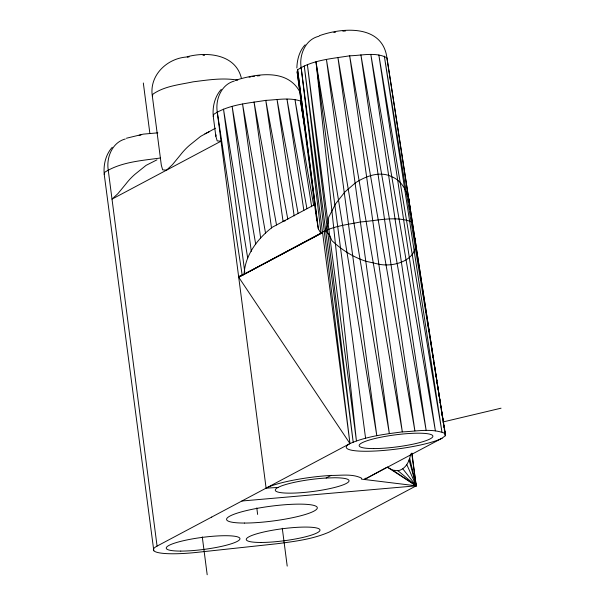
<?xml version="1.0" encoding="UTF-8"?>
<svg xmlns="http://www.w3.org/2000/svg" width="605" height="605" viewBox="0 0 605 605"><rect width="100%" height="100%" fill="white"/><g stroke="black" fill="none" stroke-linecap="round" stroke-linejoin="round"><path stroke-width="0.91" d="M296.873 67.994C297.063 59.676 299.369 51.024 305.139 44.793M244.095 274.322C244.98 255.151 257.601 238.65 272.379 227.2L315.152 204.339M125.303 138.991C112.296 142.372 106.299 157.383 108.197 169.763L157.073 546.088A50.17 8.198 -7.4 0 0 196.806 552.388L276.825 543.759C294.529 541.46 312.672 539.267 329.18 532.082L416.217 485.823L387.2 467.075L392.675 470.138L398.014 470.758C405.728 469.185 409.608 461.184 410.621 454.022M153.806 550.739L104.242 174.459L104.703 172.281C121.129 161.883 141.668 160.627 160.506 157.988M215.433 128.215L200.588 136.397L189.63 145.208A67.601 56.431 -82.9 0 0 180.199 155.235L172.44 164.673L166.526 170.156L162.669 169.861L161.331 165.263L152.384 96.399L152.846 94.221C164.53 86.023 179.526 84.73 193.146 81.826C207.855 79.981 222.988 77.523 237.727 80.178M156.96 159.833L146.07 165.369L135.112 174.179A67.601 56.431 -82.9 0 0 125.681 184.207L117.922 193.645L112.008 199.128L221.044 141.184L217.187 140.889L215.849 136.299L213.278 116.515L213.739 114.337C229 104.4 248.239 103.266 265.792 100.362C277.589 99.848 290.498 97.072 301.744 101.504M320.854 233.28L318.343 228.864L316.097 215.856L297.146 71.942L297.607 69.764C312.876 59.827 332.107 58.693 349.667 55.796C361.813 55.547 375.728 51.788 386.913 57.778L445.378 435.691L442.066 438.202L364.384 479.478L365.685 478.169M112.235 147.31C105.656 154.562 103.296 164.893 104.242 174.459M221.271 89.366C214.692 96.618 212.325 106.949 213.278 116.515M412.497 223.139L412.474 222.201C396.237 215.463 377.391 220.734 360.414 221.967C347.096 224.75 332.637 226.036 320.801 233.182L241.35 275.661M242.938 274.957L322.578 232.638L322.48 231.912M364.384 479.478L386.383 467.521M318.986 36.239C305.548 39.264 299.12 54.586 301.101 67.246L321.036 233.008L322.578 232.638L238.71 277.211L349.97 443.571A50.17 8.198 -7.4 0 0 377.142 450.914A50.17 8.198 -7.4 0 0 442.066 438.202M157.073 546.088L349.97 443.571C366.471 436.379 384.621 434.193 402.325 431.894C416.452 431.41 431.894 427.886 445.333 433.543L384.319 56.083L441.922 431.894L378.843 54.979L435.381 430.858L370.857 54.556L426.162 430.503L360.905 54.836L414.886 430.858L349.667 55.796L402.325 431.894L337.908 57.369L389.333 433.543L326.435 59.456L376.802 435.691L316.022 61.914L356.421 440.886L307.378 64.569L353.191 442.225L304.239 65.907L349.97 443.571L301.101 67.246M326.125 478.026L334.474 477.761A37.17 6.073 -7.4 0 1 329.294 488.711A37.17 6.073 -7.4 0 1 275.313 490.398A37.17 6.073 -7.4 0 1 326.125 478.026L331.026 475.424C341.069 475.575 352.133 473.503 361.465 478.116L361.488 479.13L416.217 485.823L411.967 453.115M204.898 133.811L209.421 131.633M238.612 276.485L244.148 274.163L238.71 277.211L242.159 275.01L217.225 111.819C215.335 99.439 221.324 84.428 234.339 81.047M319.311 35.725C342.838 27.293 382.541 24.51 386.913 57.778L427.206 318.238M235.443 80.299C256.157 73.939 286.657 68.365 299.467 91.204M126.407 138.243L143.332 134.129L157.837 132.835M320.801 233.182L322.578 232.638M443.541 421.829L501.031 408.193M283.805 221.097L285.477 220.727M187.308 57.225L189.093 56.9M333.854 32.436L335.639 32.118M249.094 77.175L250.878 76.85M139.165 135.278L140.95 134.953M252.663 76.525L254.486 76.275M241.894 501.008L416.217 485.823L411.71 453.296M342.853 31.188L345.478 30.968M257.231 75.912L259.855 75.685M217.225 111.819L266.102 488.144L278.028 487.448M203.03 55.358L204.581 55.32M392.675 470.138L416.217 485.823L409.736 458.416M398.014 470.758L416.217 485.823L409.041 459.936M402.847 468.898L416.217 485.823L406.847 464.693M241.41 78.363C235.708 53.785 206.267 51.334 186.098 57.051C166.443 58.723 148.913 75.875 152.384 96.399M414.145 235.542L414.584 237.228M414.803 238.075C420.747 259.091 395.383 267.637 378.843 264.204L365.98 261.277C353.101 257.133 341.689 249.842 331.895 240.631L329.642 235.375L325.679 230.739L328.039 223.116L328.719 217.187L335.616 203.802L338.49 200.096L344.865 191.997L355.619 182.695C365.904 176.138 380.038 170.693 391.806 176.751C401.259 180.381 406.394 190.129 408.927 199.378L410.137 209.632M298.121 213.452L277.029 99.401L294.166 215.887M287.806 219.237L265.792 100.362L283.072 221.49M276.53 224.984L254.04 101.943L271.494 228.017M306.939 208.71L286.982 99.129L303.854 210.449M265.542 233.129L242.56 104.03L260.634 237.992M313.64 205.095L294.968 99.553L311.666 206.819M255.696 244.178L232.146 106.488L251.294 251.362M303.445 118.338L300.451 100.657L304.602 126.732M247.687 257.995L223.51 109.142L244.783 272.235M304.897 128.593L305.192 130.453M423.167 294.045L423.455 295.913M427.402 321.073L427.697 322.934M427.985 324.802L428.28 326.662M428.574 328.53L428.862 330.39M430.473 340.645L430.768 342.506M431.637 348.094L431.932 349.962M432.227 351.823L432.514 353.691M432.809 355.551L433.104 357.419M434.125 363.938L434.42 365.806M434.708 367.666L435.003 369.534M435.298 371.394L435.585 373.255M435.88 375.123L436.175 376.983M436.462 378.851L436.757 380.711M437.044 382.579L437.483 385.37M437.778 387.238L438.073 389.098M438.36 390.966L438.655 392.827M438.95 394.694L439.238 396.555M439.533 398.423L439.827 400.283L437.158 382.564M440.115 402.143L440.41 404.011M440.705 405.872L440.992 407.74M441.287 409.6L441.726 412.398M442.021 414.259L442.308 416.127M442.603 417.987L442.89 419.855M443.185 421.715L443.48 423.583M443.767 425.444L444.062 427.304L443.79 425.444M427.501 320.105L430.238 337.817M430.526 339.677L433.263 357.389M433.551 359.257L433.845 361.117M434.133 362.985L436.87 380.696M440.19 402.136L440.478 404.004M440.765 405.864L441.053 407.732M441.34 409.593L442.928 419.847M443.215 421.715L443.503 423.576M297.146 71.942L300.942 98.993M301.199 100.861L301.592 103.659M301.857 105.527L302.243 108.325M302.508 110.186L302.772 112.054M303.158 114.852L303.423 116.72M303.687 118.58L304.073 121.378M304.338 123.246L304.602 125.114M316.022 61.914L365.571 438.194M318.343 228.864L297.607 69.764L317.209 220.84M282.285 528.256L287.209 566.114M256.792 507.943L257.632 514.424M211.584 517.116L211.652 517.593M143.325 82.998L149.881 133.501M202.274 536.892L207.19 574.75M266.102 488.144A50.17 8.198 -7.4 0 1 331.026 475.424M215.849 136.299A67.601 12.493 80.8 0 1 216.106 134.9M445.378 435.691L444.357 429.172L445.378 435.691M180.774 551.095A37.17 6.073 -7.4 0 0 239.678 539.554A37.17 6.073 -7.4 0 0 188.873 539.554A37.17 6.073 -7.4 0 0 180.774 551.095M244.496 523.053A45.715 7.464 -7.4 0 0 316.937 508.865A45.715 7.464 -7.4 0 0 254.455 508.858A45.715 7.464 -7.4 0 0 244.496 523.053M260.793 542.458A37.17 6.073 -7.4 0 0 319.697 530.918A37.17 6.073 -7.4 0 0 268.892 530.918A37.17 6.073 -7.4 0 0 260.793 542.458M373.678 448.577A37.17 6.073 -7.4 0 0 432.59 437.037A37.17 6.073 -7.4 0 0 381.778 437.037A37.17 6.073 -7.4 0 0 373.678 448.577"/></g></svg>
